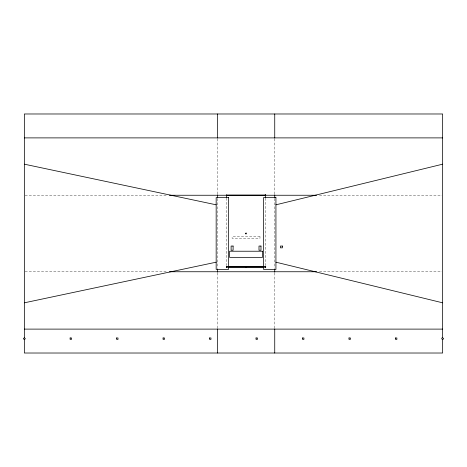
<?xml version="1.0" encoding="UTF-8"?>
<svg xmlns="http://www.w3.org/2000/svg" width="467" height="467" viewBox="0 0 467 467"><rect width="100%" height="100%" fill="white"/><g stroke="black" fill="none" stroke-linecap="round" stroke-linejoin="round"><path stroke-width="0.35" stroke-dasharray="2.33 1.75" d="M25.072 195.253L166.456 195.253M319.492 195.253L441.928 195.253M25.072 271.747L166.456 271.747M319.492 271.747L441.928 271.747M274.736 138.763L274.736 194.149M274.736 198.522L274.736 268.478M274.736 272.851L274.736 328.237M265.472 198.154L265.472 265.519M226.629 198.154L226.629 265.519M217.365 138.763L217.365 194.149M217.365 198.522L217.365 268.478M217.365 272.851L217.365 328.237M259.991 236.687L232.105 236.687L232.105 238.281L259.991 238.281L259.991 236.687"/><path stroke-width="0.7" d="M24.348 337.676L23.35 338.674L24.348 339.672L25.341 338.674L24.348 337.676L24.348 113.983L442.652 113.983L442.652 337.711L441.951 337.968L441.659 338.674L442.652 339.672L443.65 338.674L442.652 337.676M275.927 204.815L442.652 164.18M24.348 302.82L216.168 262.185M24.348 137.888L442.652 137.888M169.369 195.253L226.939 195.253M264.836 195.253L316.579 195.253M228.783 266.966L263.312 266.966M169.369 271.747L316.579 271.747M24.348 329.112L442.652 329.112M24.348 164.18L216.168 204.815M275.927 262.185L442.652 302.82M442.652 339.17L442.652 353.017L24.348 353.017L24.348 339.17M274.736 113.983L274.736 138.034M274.736 194.873L274.736 197.792M274.736 269.208L274.736 272.127M274.736 328.966L274.736 353.017M265.472 194.955L265.472 197.43M265.472 267.264L265.472 266.669L226.629 266.669L226.629 267.264M265.221 195.008L265.221 195.504M265.221 267.212L265.221 266.715L265.717 266.715L265.717 267.212L226.378 267.212L226.378 266.715L226.874 266.715L226.874 267.212M246.296 267.212L246.296 266.715L245.8 266.715L245.8 267.212M226.629 194.955L226.629 197.43M217.365 113.983L217.365 138.034M217.365 194.873L217.365 197.792M217.365 269.208L217.365 272.127M217.365 328.966L217.365 353.017M245.572 233.226L245.776 233.973L246.523 233.774L246.325 233.027L245.572 233.226M70.12 337.968L70.12 339.381L71.527 339.381L71.527 337.968L70.12 337.968M116.598 337.968L116.598 339.381L118.005 339.381L118.005 337.968L116.598 337.968M163.076 337.968L163.076 339.381L164.489 339.381L164.489 337.968L163.076 337.968M209.555 337.968L209.555 339.381L210.967 339.381L210.967 337.968L209.555 337.968M256.033 337.968L256.033 339.381L257.445 339.381L257.445 337.968L256.033 337.968M302.511 337.968L302.511 339.381L303.924 339.381L303.924 337.968L302.511 337.968M348.995 337.968L348.995 339.381L350.402 339.381L350.402 337.968L348.995 337.968M395.473 337.968L395.473 339.381L396.88 339.381L396.88 337.968L395.473 337.968M265.717 195.008L226.378 195.008L226.378 195.504L265.717 195.504L265.717 195.008M228.62 197.646L216.168 197.646L216.168 269.354L228.62 269.354L228.62 197.646M275.927 197.646L263.481 197.646L263.481 269.354L275.927 269.354L275.927 197.646M233.103 246.051L231.112 246.051L231.112 250.23L233.103 250.23L233.103 246.051M260.989 246.051L258.998 246.051L258.998 250.23L260.989 250.23L260.989 246.051M282.401 246.051L280.41 246.051L280.41 247.843L282.401 247.843L282.401 246.051M262.483 251.228L229.618 251.228L229.618 257.405L262.483 257.405L262.483 251.228"/></g></svg>
